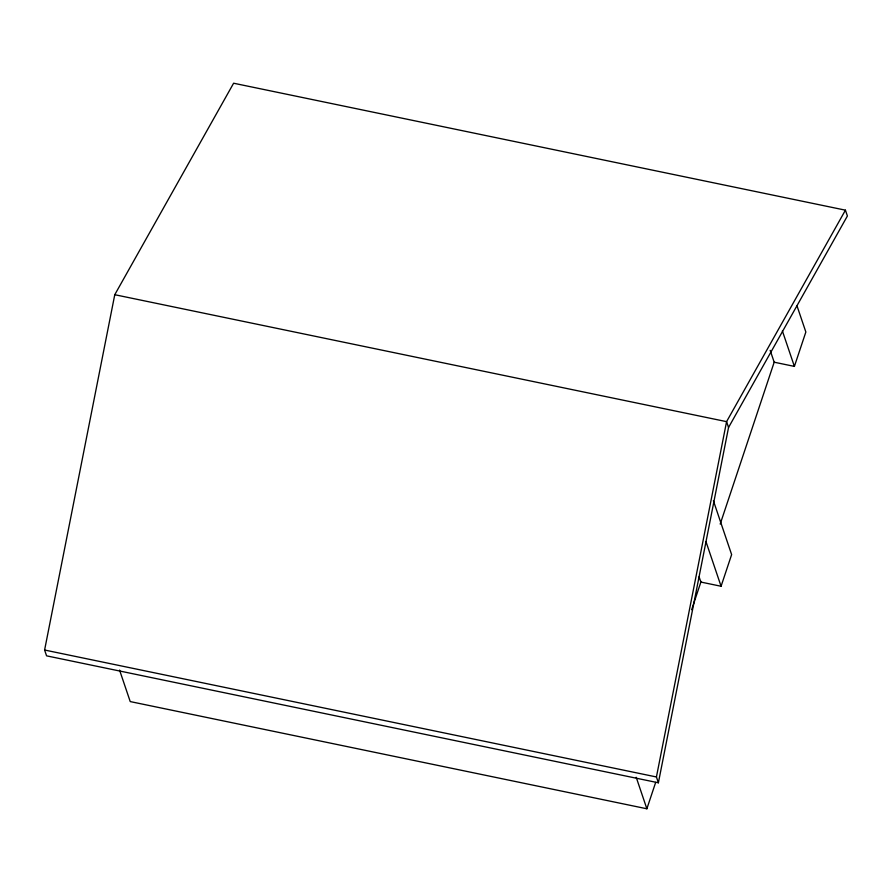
<?xml version="1.0" encoding="UTF-8"?>
<svg xmlns="http://www.w3.org/2000/svg" width="892" height="892" viewBox="0 0 892 892"><rect width="100%" height="100%" fill="white"/><g stroke="black" fill="none" stroke-linecap="round" stroke-linejoin="round"><path stroke-width="1.34" d="M44.6 650.023L114.767 294.706L233.615 83.224L845.426 210.166L847.4 215.987L728.552 427.469L658.385 782.786L46.574 655.843L44.6 650.023L656.423 776.965L658.385 782.786M656.423 776.965L726.579 421.648L845.426 210.166M691.657 609.693L701.09 581.417M720.201 524.083L774.189 362.208L770.175 350.378M119.573 670.104L130.221 701.58L646.867 808.776L655.676 782.373M699.094 576.801L700.867 582.063L721.071 586.256L731.63 554.601L713.388 500.702M774.189 362.208L794.393 366.4L805.855 332.014L796.98 305.789M114.767 294.706L726.579 421.648L728.552 427.469M782.373 330.91L794.393 366.4M705.951 541.555L721.071 586.256M636.219 777.3L646.867 808.776"/></g></svg>
